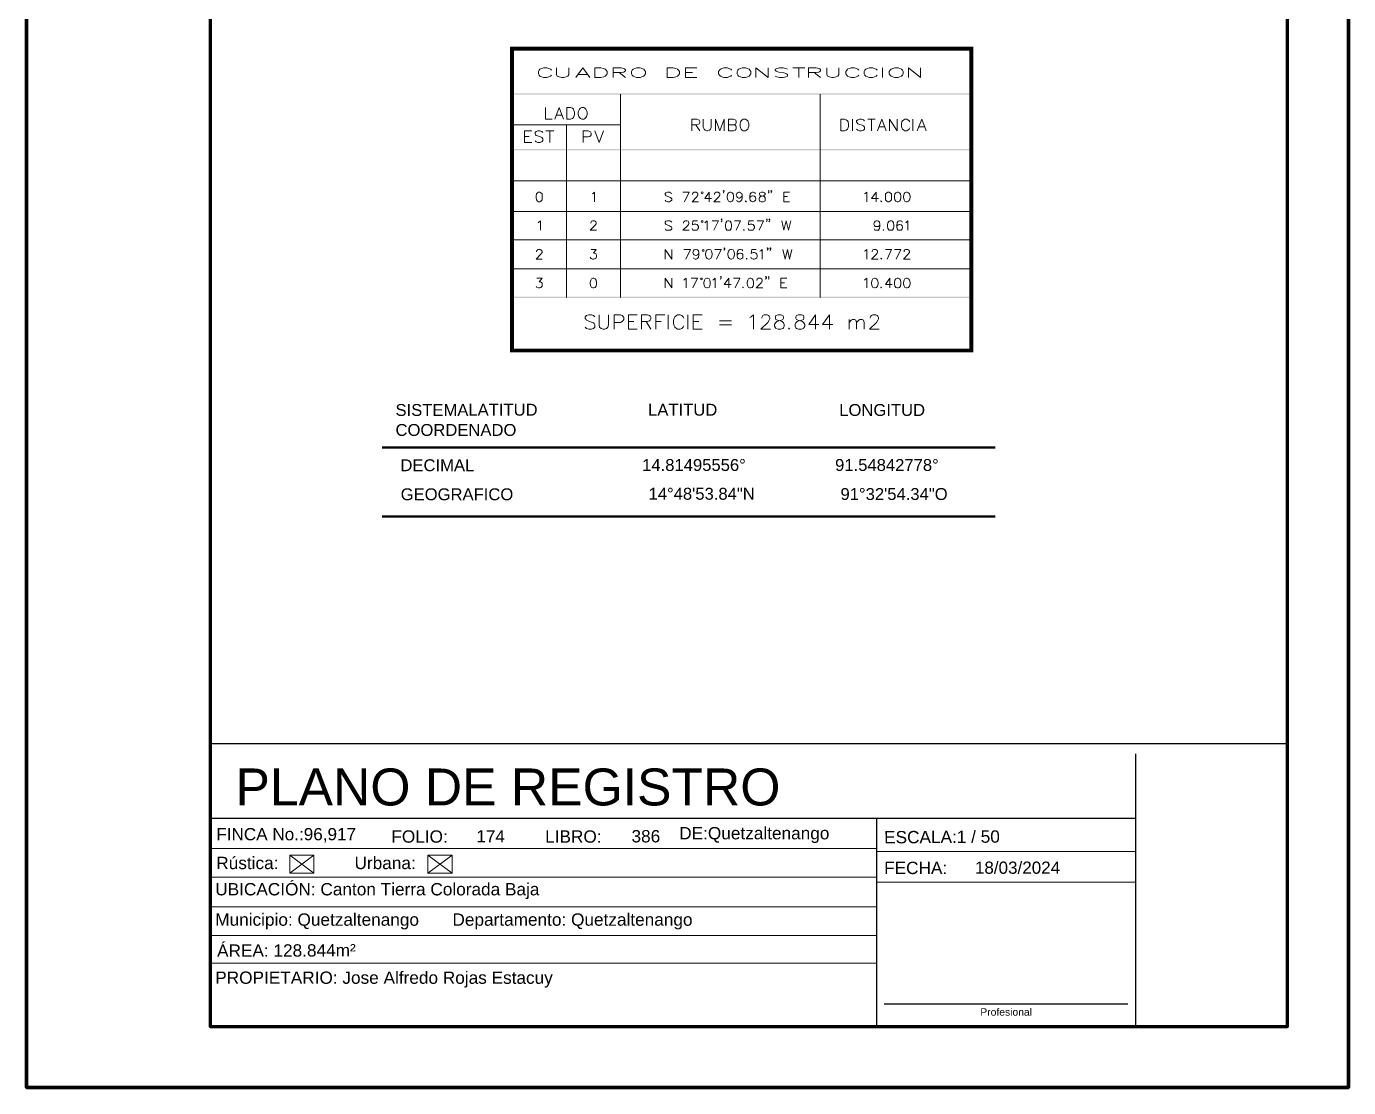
# Model space of a CAD drawing. Header units: millimetres. Extents: x 2402 to 2489, y 1845 to 1977.
# Drawn here: x 2402.3 to 2488.7, y 1844.6 to 1914 of the extents above; entities that cross this region are included whole.
import ezdxf

# ---------------------------------------------------------------- set-up
doc = ezdxf.new("R2010")
doc.units = ezdxf.units.MM
for name, color, linetype in [('PDF_0', 7, 'Continuous'), ('PDF_CVL_CUADCON', 7, 'Continuous'), ('PDF_CVL_CUADCON_LIN', 7, 'Continuous'), ('PDF_CVL_CUADCON_TIT', 7, 'Continuous'), ('PDF_CVL_CUADCON_TX', 7, 'Continuous'), ('PDF_FORMATO', 7, 'Continuous'), ('PDF_Text', 7, 'Continuous')]:
    doc.layers.add(name, color=color, linetype=linetype)
doc.styles.add('PDF Arial-BoldMT', font='arial.ttf')
doc.styles.add('PDF ArialMT', font='arial.ttf')

msp = doc.modelspace()

# ---------------------------------------------------------------- linework, layer by layer
at = {"layer": 'PDF_0', "lineweight": 100}
for points in [[(2402.282, 1844.644), (2402.282, 1976.598), (2488.659, 1976.598), (2488.659, 1844.644), (2402.282, 1844.644), (2488.659, 1844.644), (2488.659, 1976.598), (2402.282, 1976.598)], [(2414.277, 1972.6), (2414.277, 1848.642), (2484.66, 1848.642), (2484.66, 1972.6)]]:
    msp.add_lwpolyline(points, close=True, dxfattribs=at)
at = {"layer": 'PDF_0', "lineweight": 50}
for points in [[(2425.528, 1886.46), (2465.565, 1886.46)], [(2425.528, 1881.953), (2465.565, 1881.953)]]:
    msp.add_lwpolyline(points, dxfattribs=at)
at = {"layer": 'PDF_0', "lineweight": 20}
for points in [[(2419.479, 1858.656), (2421.055, 1858.656), (2421.055, 1859.825), (2419.479, 1859.825)], [(2428.51, 1858.656), (2430.086, 1858.656), (2430.086, 1859.825), (2428.51, 1859.825)]]:
    msp.add_lwpolyline(points, close=True, dxfattribs=at)
for points in [[(2421.055, 1858.656), (2419.479, 1859.825)], [(2419.479, 1858.656), (2421.055, 1859.825)], [(2430.086, 1858.656), (2428.51, 1859.825)], [(2428.51, 1858.656), (2430.086, 1859.825)]]:
    msp.add_lwpolyline(points, dxfattribs=at)
at = {"layer": 'PDF_CVL_CUADCON', "lineweight": 0}
msp.add_lwpolyline([(2434.008, 1912.502, 0.254, 0.254, 0), (2464.015, 1912.51, 0.254, 0.254, 0), (2464.015, 1892.788, 0.237, 0.237, 0), (2434.008, 1892.78, 0.254, 0.254, 0)], format="xyseb", close=True, dxfattribs=at)
at = {"layer": 'PDF_CVL_CUADCON', "transparency": 33554559}
for points in [[(2434.016, 1909.587), (2434.016, 1909.503), (2464.006, 1909.587)], [(2434.016, 1909.503), (2464.006, 1909.587), (2464.006, 1909.503)], [(2434.016, 1905.962), (2434.016, 1905.86), (2464.006, 1905.962)], [(2434.016, 1905.86), (2464.006, 1905.962), (2464.006, 1905.86)], [(2434.016, 1896.304), (2434.016, 1896.219), (2464.006, 1896.304)], [(2434.016, 1896.219), (2464.006, 1896.304), (2464.006, 1896.219)]]:
    msp.add_solid(points, dxfattribs=at)
at = {"layer": 'PDF_CVL_CUADCON_LIN', "lineweight": 9}
for points in [[(2441.099, 1909.537), (2441.099, 1896.253)], [(2454.128, 1909.537), (2454.128, 1896.253)], [(2434.016, 1907.52), (2441.099, 1907.52)], [(2437.558, 1907.52), (2437.558, 1896.253)], [(2434.016, 1903.878), (2464.006, 1903.878)], [(2434.016, 1901.878), (2464.006, 1901.878)], [(2434.016, 1900.014), (2464.006, 1900.014)], [(2434.016, 1898.134), (2464.006, 1898.134)]]:
    msp.add_lwpolyline(points, dxfattribs=at)
at = {"layer": 'PDF_CVL_CUADCON_TIT', "lineweight": 9}
for points in [[(2436.575, 1911.095), (2436.524, 1911.163), (2436.405, 1911.214), (2436.287, 1911.248), (2436.067, 1911.248), (2435.948, 1911.214), (2435.829, 1911.163), (2435.778, 1911.095), (2435.728, 1911.011), (2435.728, 1910.858), (2435.778, 1910.773), (2435.829, 1910.706), (2435.948, 1910.655), (2436.067, 1910.621), (2436.287, 1910.621), (2436.405, 1910.655), (2436.524, 1910.706), (2436.575, 1910.773)], [(2436.914, 1911.248), (2436.914, 1910.807), (2436.965, 1910.706), (2437.083, 1910.655), (2437.253, 1910.621), (2437.371, 1910.621), (2437.541, 1910.655), (2437.659, 1910.706), (2437.71, 1910.807), (2437.71, 1911.248)], [(2438.168, 1910.621), (2438.625, 1911.248), (2439.082, 1910.621)], [(2438.337, 1910.824), (2438.913, 1910.824)], [(2440.607, 1910.621), (2440.607, 1911.248), (2441.133, 1911.248), (2441.302, 1911.214), (2441.353, 1911.18), (2441.421, 1911.129), (2441.421, 1911.062), (2441.353, 1911.011), (2441.302, 1910.977), (2441.133, 1910.943), (2440.607, 1910.943)], [(2441.014, 1910.943), (2441.421, 1910.621)], [(2446.08, 1910.621), (2445.335, 1910.621), (2445.335, 1911.248), (2446.08, 1911.248)], [(2445.335, 1910.943), (2445.792, 1910.943)], [(2448.35, 1911.095), (2448.3, 1911.163), (2448.181, 1911.214), (2448.079, 1911.248), (2447.842, 1911.248), (2447.724, 1911.214), (2447.622, 1911.163), (2447.554, 1911.095), (2447.503, 1911.011), (2447.503, 1910.858), (2447.554, 1910.773), (2447.622, 1910.706), (2447.724, 1910.655), (2447.842, 1910.621), (2448.079, 1910.621), (2448.181, 1910.655), (2448.3, 1910.706), (2448.35, 1910.773)], [(2449.943, 1910.621), (2449.943, 1911.248), (2450.739, 1910.621), (2450.739, 1911.248)], [(2451.993, 1911.163), (2451.892, 1911.214), (2451.722, 1911.248), (2451.485, 1911.248), (2451.316, 1911.214), (2451.197, 1911.163), (2451.197, 1911.095), (2451.265, 1911.045), (2451.316, 1911.011), (2451.434, 1910.977), (2451.773, 1910.926), (2451.892, 1910.892), (2451.942, 1910.858), (2451.993, 1910.807), (2451.993, 1910.706), (2451.892, 1910.655), (2451.722, 1910.621), (2451.485, 1910.621), (2451.316, 1910.655), (2451.197, 1910.706)], [(2452.349, 1911.248), (2453.145, 1911.248)], [(2452.739, 1911.248), (2452.739, 1910.621)], [(2453.366, 1910.621), (2453.366, 1911.248), (2453.874, 1911.248), (2454.043, 1911.214), (2454.111, 1911.18), (2454.162, 1911.129), (2454.162, 1911.062), (2454.111, 1911.011), (2454.043, 1910.977), (2453.874, 1910.943), (2453.366, 1910.943)], [(2453.755, 1910.943), (2454.162, 1910.621)], [(2454.569, 1911.248), (2454.569, 1910.807), (2454.619, 1910.706), (2454.738, 1910.655), (2454.907, 1910.621), (2455.009, 1910.621), (2455.179, 1910.655), (2455.297, 1910.706), (2455.365, 1910.807), (2455.365, 1911.248)], [(2456.67, 1911.095), (2456.602, 1911.163), (2456.5, 1911.214), (2456.382, 1911.248), (2456.161, 1911.248), (2456.043, 1911.214), (2455.924, 1911.163), (2455.873, 1911.095), (2455.805, 1911.011), (2455.805, 1910.858), (2455.873, 1910.773), (2455.924, 1910.706), (2456.043, 1910.655), (2456.161, 1910.621), (2456.382, 1910.621), (2456.5, 1910.655), (2456.602, 1910.706), (2456.67, 1910.773)], [(2457.856, 1911.095), (2457.805, 1911.163), (2457.686, 1911.214), (2457.585, 1911.248), (2457.347, 1911.248), (2457.229, 1911.214), (2457.127, 1911.163), (2457.059, 1911.095), (2457.008, 1911.011), (2457.008, 1910.858), (2457.059, 1910.773), (2457.127, 1910.706), (2457.229, 1910.655), (2457.347, 1910.621), (2457.585, 1910.621), (2457.686, 1910.655), (2457.805, 1910.706), (2457.856, 1910.773)], [(2458.211, 1910.621), (2458.211, 1911.248)], [(2459.906, 1910.621), (2459.906, 1911.248), (2460.702, 1910.621), (2460.702, 1911.248)], [(2436.185, 1908.656), (2436.185, 1907.91), (2436.626, 1907.91)], [(2436.795, 1907.91), (2437.083, 1908.656), (2437.371, 1907.91)], [(2436.914, 1908.164), (2437.27, 1908.164)], [(2445.758, 1907.148), (2445.758, 1907.893), (2446.08, 1907.893), (2446.182, 1907.859), (2446.233, 1907.825), (2446.266, 1907.758), (2446.266, 1907.69), (2446.233, 1907.605), (2446.182, 1907.571), (2446.08, 1907.537), (2445.758, 1907.537)], [(2446.012, 1907.537), (2446.266, 1907.148)], [(2446.504, 1907.893), (2446.504, 1907.368), (2446.554, 1907.249), (2446.622, 1907.182), (2446.724, 1907.148), (2446.792, 1907.148), (2446.91, 1907.182), (2446.978, 1907.249), (2447.012, 1907.368), (2447.012, 1907.893)], [(2447.3, 1907.148), (2447.3, 1907.893), (2447.588, 1907.148), (2447.876, 1907.893), (2447.876, 1907.148)], [(2448.469, 1907.537), (2448.588, 1907.503), (2448.622, 1907.47), (2448.655, 1907.402), (2448.655, 1907.283), (2448.622, 1907.215), (2448.588, 1907.182), (2448.469, 1907.148), (2448.147, 1907.148), (2448.147, 1907.893), (2448.469, 1907.893), (2448.588, 1907.859), (2448.622, 1907.825), (2448.655, 1907.758), (2448.655, 1907.69), (2448.622, 1907.605), (2448.588, 1907.571), (2448.469, 1907.537), (2448.147, 1907.537)], [(2456.246, 1907.148), (2456.246, 1907.893)], [(2457.025, 1907.791), (2456.958, 1907.859), (2456.839, 1907.893), (2456.703, 1907.893), (2456.602, 1907.859), (2456.517, 1907.791), (2456.517, 1907.724), (2456.551, 1907.656), (2456.602, 1907.605), (2456.67, 1907.571), (2456.873, 1907.503), (2456.958, 1907.47), (2456.992, 1907.436), (2457.025, 1907.368), (2457.025, 1907.249), (2456.958, 1907.182), (2456.839, 1907.148), (2456.703, 1907.148), (2456.602, 1907.182), (2456.517, 1907.249)], [(2457.246, 1907.893), (2457.737, 1907.893)], [(2457.483, 1907.893), (2457.483, 1907.148)], [(2457.873, 1907.148), (2458.161, 1907.893), (2458.449, 1907.148)], [(2457.991, 1907.402), (2458.347, 1907.402)], [(2458.669, 1907.148), (2458.669, 1907.893), (2459.16, 1907.148), (2459.16, 1907.893)], [(2459.99, 1907.724), (2459.957, 1907.791), (2459.872, 1907.859), (2459.804, 1907.893), (2459.669, 1907.893), (2459.601, 1907.859), (2459.516, 1907.791), (2459.482, 1907.724), (2459.448, 1907.605), (2459.448, 1907.436), (2459.482, 1907.334), (2459.516, 1907.249), (2459.601, 1907.182), (2459.669, 1907.148), (2459.804, 1907.148), (2459.872, 1907.182), (2459.957, 1907.249), (2459.99, 1907.334)], [(2460.194, 1907.148), (2460.194, 1907.893)], [(2460.482, 1907.148), (2460.77, 1907.893), (2461.058, 1907.148)], [(2460.6, 1907.402), (2460.956, 1907.402)], [(2435.304, 1906.385), (2434.83, 1906.385), (2434.83, 1907.131), (2435.304, 1907.131)], [(2434.83, 1906.775), (2435.118, 1906.775)], [(2436.016, 1907.029), (2435.948, 1907.097), (2435.829, 1907.131), (2435.694, 1907.131), (2435.592, 1907.097), (2435.507, 1907.029), (2435.507, 1906.961), (2435.541, 1906.877), (2435.592, 1906.843), (2435.66, 1906.809), (2435.863, 1906.741), (2435.948, 1906.707), (2435.982, 1906.673), (2436.016, 1906.605), (2436.016, 1906.487), (2435.948, 1906.419), (2435.829, 1906.385), (2435.694, 1906.385), (2435.592, 1906.419), (2435.507, 1906.487)], [(2436.219, 1907.131), (2436.727, 1907.131)], [(2436.473, 1907.131), (2436.473, 1906.385)], [(2438.659, 1906.385), (2438.659, 1907.131), (2438.981, 1907.131), (2439.099, 1907.097), (2439.133, 1907.063), (2439.167, 1906.995), (2439.167, 1906.877), (2439.133, 1906.809), (2439.099, 1906.775), (2438.981, 1906.741), (2438.659, 1906.741)], [(2439.421, 1907.131), (2439.692, 1906.385), (2439.98, 1907.131)], [(2439.421, 1894.982), (2439.337, 1895.084), (2439.201, 1895.118), (2439.015, 1895.118), (2438.879, 1895.084), (2438.794, 1894.982), (2438.794, 1894.898), (2438.845, 1894.813), (2438.879, 1894.762), (2438.981, 1894.728), (2439.252, 1894.627), (2439.337, 1894.593), (2439.37, 1894.542), (2439.421, 1894.457), (2439.421, 1894.322), (2439.337, 1894.237), (2439.201, 1894.186), (2439.015, 1894.186), (2438.879, 1894.237), (2438.794, 1894.322)], [(2439.692, 1895.118), (2439.692, 1894.457), (2439.726, 1894.322), (2439.828, 1894.237), (2439.963, 1894.186), (2440.048, 1894.186), (2440.184, 1894.237), (2440.268, 1894.322), (2440.319, 1894.457), (2440.319, 1895.118)], [(2440.675, 1894.186), (2440.675, 1895.118), (2441.082, 1895.118), (2441.2, 1895.084), (2441.251, 1895.033), (2441.302, 1894.948), (2441.302, 1894.813), (2441.251, 1894.728), (2441.2, 1894.677), (2441.082, 1894.627), (2440.675, 1894.627)], [(2442.183, 1894.186), (2441.607, 1894.186), (2441.607, 1895.118), (2442.183, 1895.118)], [(2442.454, 1894.186), (2442.454, 1895.118), (2442.861, 1895.118), (2442.996, 1895.084), (2443.03, 1895.033), (2443.081, 1894.948), (2443.081, 1894.864), (2443.03, 1894.762), (2442.996, 1894.728), (2442.861, 1894.677), (2442.454, 1894.677)], [(2443.403, 1894.186), (2443.403, 1895.118), (2443.979, 1895.118)], [(2444.199, 1894.186), (2444.199, 1895.118)], [(2445.233, 1894.898), (2445.182, 1894.982), (2445.097, 1895.084), (2444.996, 1895.118), (2444.826, 1895.118), (2444.742, 1895.084), (2444.64, 1894.982), (2444.606, 1894.898), (2444.555, 1894.762), (2444.555, 1894.542), (2444.606, 1894.406), (2444.64, 1894.322), (2444.742, 1894.237), (2444.826, 1894.186), (2444.996, 1894.186), (2445.097, 1894.237), (2445.182, 1894.322), (2445.233, 1894.406)], [(2445.487, 1894.186), (2445.487, 1895.118)], [(2446.436, 1894.186), (2445.843, 1894.186), (2445.843, 1895.118), (2446.436, 1895.118)], [(2449.553, 1894.948), (2449.638, 1894.982), (2449.774, 1895.118), (2449.774, 1894.186)], [(2450.316, 1894.898), (2450.316, 1894.948), (2450.367, 1895.033), (2450.401, 1895.084), (2450.485, 1895.118), (2450.672, 1895.118), (2450.756, 1895.084), (2450.807, 1895.033), (2450.858, 1894.948), (2450.858, 1894.864), (2450.807, 1894.762), (2450.722, 1894.627), (2450.265, 1894.186), (2450.892, 1894.186)], [(2453.84, 1894.186), (2453.84, 1895.118), (2453.4, 1894.491), (2454.06, 1894.491)], [(2454.738, 1894.186), (2454.738, 1895.118), (2454.281, 1894.491), (2454.958, 1894.491)], [(2457.415, 1894.898), (2457.415, 1894.948), (2457.449, 1895.033), (2457.5, 1895.084), (2457.585, 1895.118), (2457.771, 1895.118), (2457.856, 1895.084), (2457.906, 1895.033), (2457.94, 1894.948), (2457.94, 1894.864), (2457.906, 1894.762), (2457.822, 1894.627), (2457.364, 1894.186), (2457.991, 1894.186)], [(2441.607, 1894.677), (2441.963, 1894.677)], [(2442.776, 1894.677), (2443.081, 1894.186)], [(2443.403, 1894.677), (2443.759, 1894.677)], [(2445.843, 1894.677), (2446.216, 1894.677)], [(2447.554, 1894.728), (2448.35, 1894.728)], [(2447.554, 1894.457), (2448.35, 1894.457)], [(2452.095, 1894.271), (2452.061, 1894.237), (2452.095, 1894.186), (2452.146, 1894.237)], [(2456.026, 1894.186), (2456.026, 1894.813)], [(2456.026, 1894.627), (2456.161, 1894.762), (2456.246, 1894.813), (2456.382, 1894.813), (2456.466, 1894.762), (2456.517, 1894.627), (2456.517, 1894.186)], [(2456.517, 1894.627), (2456.653, 1894.762), (2456.737, 1894.813), (2456.873, 1894.813), (2456.958, 1894.762), (2457.008, 1894.627), (2457.008, 1894.186)]]:
    msp.add_lwpolyline(points, dxfattribs=at)
for points in [[(2439.421, 1910.621), (2439.421, 1911.248), (2439.811, 1911.248), (2439.997, 1911.214), (2440.099, 1911.163), (2440.167, 1911.095), (2440.218, 1911.011), (2440.218, 1910.858), (2440.167, 1910.773), (2440.099, 1910.706), (2439.997, 1910.655), (2439.811, 1910.621)], [(2442.149, 1911.248), (2442.031, 1911.214), (2441.929, 1911.163), (2441.861, 1911.095), (2441.81, 1911.011), (2441.81, 1910.858), (2441.861, 1910.773), (2441.929, 1910.706), (2442.031, 1910.655), (2442.149, 1910.621), (2442.386, 1910.621), (2442.488, 1910.655), (2442.607, 1910.706), (2442.657, 1910.773), (2442.725, 1910.858), (2442.725, 1911.011), (2442.657, 1911.095), (2442.607, 1911.163), (2442.488, 1911.214), (2442.386, 1911.248)], [(2444.148, 1910.621), (2444.148, 1911.248), (2444.538, 1911.248), (2444.708, 1911.214), (2444.826, 1911.163), (2444.877, 1911.095), (2444.945, 1911.011), (2444.945, 1910.858), (2444.877, 1910.773), (2444.826, 1910.706), (2444.708, 1910.655), (2444.538, 1910.621)], [(2449.045, 1911.248), (2448.927, 1911.214), (2448.808, 1911.163), (2448.757, 1911.095), (2448.706, 1911.011), (2448.706, 1910.858), (2448.757, 1910.773), (2448.808, 1910.706), (2448.927, 1910.655), (2449.045, 1910.621), (2449.265, 1910.621), (2449.384, 1910.655), (2449.503, 1910.706), (2449.553, 1910.773), (2449.604, 1910.858), (2449.604, 1911.011), (2449.553, 1911.095), (2449.503, 1911.163), (2449.384, 1911.214), (2449.265, 1911.248)], [(2459.008, 1911.248), (2458.889, 1911.214), (2458.771, 1911.163), (2458.72, 1911.095), (2458.652, 1911.011), (2458.652, 1910.858), (2458.72, 1910.773), (2458.771, 1910.706), (2458.889, 1910.655), (2459.008, 1910.621), (2459.228, 1910.621), (2459.347, 1910.655), (2459.448, 1910.706), (2459.516, 1910.773), (2459.567, 1910.858), (2459.567, 1911.011), (2459.516, 1911.095), (2459.448, 1911.163), (2459.347, 1911.214), (2459.228, 1911.248)], [(2437.591, 1907.91), (2437.591, 1908.656), (2437.829, 1908.656), (2437.947, 1908.622), (2438.015, 1908.554), (2438.049, 1908.469), (2438.083, 1908.368), (2438.083, 1908.198), (2438.049, 1908.079), (2438.015, 1908.012), (2437.947, 1907.944), (2437.829, 1907.91)], [(2438.557, 1908.656), (2438.472, 1908.622), (2438.405, 1908.554), (2438.371, 1908.469), (2438.337, 1908.368), (2438.337, 1908.198), (2438.371, 1908.079), (2438.405, 1908.012), (2438.472, 1907.944), (2438.557, 1907.91), (2438.693, 1907.91), (2438.761, 1907.944), (2438.828, 1908.012), (2438.879, 1908.079), (2438.913, 1908.198), (2438.913, 1908.368), (2438.879, 1908.469), (2438.828, 1908.554), (2438.761, 1908.622), (2438.693, 1908.656)], [(2449.113, 1907.893), (2449.045, 1907.859), (2448.977, 1907.791), (2448.943, 1907.724), (2448.91, 1907.605), (2448.91, 1907.436), (2448.943, 1907.334), (2448.977, 1907.249), (2449.045, 1907.182), (2449.113, 1907.148), (2449.265, 1907.148), (2449.333, 1907.182), (2449.401, 1907.249), (2449.435, 1907.334), (2449.469, 1907.436), (2449.469, 1907.605), (2449.435, 1907.724), (2449.401, 1907.791), (2449.333, 1907.859), (2449.265, 1907.893)], [(2455.484, 1907.148), (2455.484, 1907.893), (2455.738, 1907.893), (2455.839, 1907.859), (2455.924, 1907.791), (2455.958, 1907.724), (2455.992, 1907.605), (2455.992, 1907.436), (2455.958, 1907.334), (2455.924, 1907.249), (2455.839, 1907.182), (2455.738, 1907.148)], [(2451.383, 1895.118), (2451.248, 1895.084), (2451.214, 1894.982), (2451.214, 1894.898), (2451.248, 1894.813), (2451.349, 1894.762), (2451.519, 1894.728), (2451.654, 1894.677), (2451.739, 1894.593), (2451.79, 1894.491), (2451.79, 1894.372), (2451.739, 1894.271), (2451.705, 1894.237), (2451.57, 1894.186), (2451.383, 1894.186), (2451.248, 1894.237), (2451.214, 1894.271), (2451.163, 1894.372), (2451.163, 1894.491), (2451.214, 1894.593), (2451.299, 1894.677), (2451.434, 1894.728), (2451.604, 1894.762), (2451.705, 1894.813), (2451.739, 1894.898), (2451.739, 1894.982), (2451.705, 1895.084), (2451.57, 1895.118)], [(2452.722, 1895.118), (2452.586, 1895.084), (2452.552, 1894.982), (2452.552, 1894.898), (2452.586, 1894.813), (2452.688, 1894.762), (2452.857, 1894.728), (2452.993, 1894.677), (2453.078, 1894.593), (2453.128, 1894.491), (2453.128, 1894.372), (2453.078, 1894.271), (2453.044, 1894.237), (2452.908, 1894.186), (2452.722, 1894.186), (2452.586, 1894.237), (2452.552, 1894.271), (2452.502, 1894.372), (2452.502, 1894.491), (2452.552, 1894.593), (2452.637, 1894.677), (2452.773, 1894.728), (2452.942, 1894.762), (2453.044, 1894.813), (2453.078, 1894.898), (2453.078, 1894.982), (2453.044, 1895.084), (2452.908, 1895.118)]]:
    msp.add_lwpolyline(points, close=True, dxfattribs=at)
at = {"layer": 'PDF_CVL_CUADCON_TX', "lineweight": 9}
for points in [[(2435.745, 1903.132), (2435.66, 1903.098), (2435.609, 1903.013), (2435.575, 1902.861), (2435.575, 1902.776), (2435.609, 1902.624), (2435.66, 1902.539), (2435.745, 1902.505), (2435.812, 1902.505), (2435.897, 1902.539), (2435.965, 1902.624), (2435.982, 1902.776), (2435.982, 1902.861), (2435.965, 1903.013), (2435.897, 1903.098), (2435.812, 1903.132)], [(2448.232, 1903.132), (2448.147, 1903.098), (2448.096, 1903.013), (2448.062, 1902.861), (2448.062, 1902.776), (2448.096, 1902.624), (2448.147, 1902.539), (2448.232, 1902.505), (2448.3, 1902.505), (2448.384, 1902.539), (2448.452, 1902.624), (2448.469, 1902.776), (2448.469, 1902.861), (2448.452, 1903.013), (2448.384, 1903.098), (2448.3, 1903.132)], [(2450.299, 1903.132), (2450.197, 1903.098), (2450.18, 1903.047), (2450.18, 1902.98), (2450.197, 1902.929), (2450.265, 1902.895), (2450.384, 1902.861), (2450.468, 1902.844), (2450.536, 1902.776), (2450.553, 1902.725), (2450.553, 1902.624), (2450.536, 1902.573), (2450.502, 1902.539), (2450.418, 1902.505), (2450.299, 1902.505), (2450.197, 1902.539), (2450.18, 1902.573), (2450.146, 1902.624), (2450.146, 1902.725), (2450.18, 1902.776), (2450.231, 1902.844), (2450.316, 1902.861), (2450.434, 1902.895), (2450.502, 1902.929), (2450.536, 1902.98), (2450.536, 1903.047), (2450.502, 1903.098), (2450.418, 1903.132)], [(2458.567, 1903.132), (2458.483, 1903.098), (2458.415, 1903.013), (2458.398, 1902.861), (2458.398, 1902.776), (2458.415, 1902.624), (2458.483, 1902.539), (2458.567, 1902.505), (2458.635, 1902.505), (2458.72, 1902.539), (2458.788, 1902.624), (2458.804, 1902.776), (2458.804, 1902.861), (2458.788, 1903.013), (2458.72, 1903.098), (2458.635, 1903.132)], [(2459.16, 1903.132), (2459.076, 1903.098), (2459.025, 1903.013), (2458.991, 1902.861), (2458.991, 1902.776), (2459.025, 1902.624), (2459.076, 1902.539), (2459.16, 1902.505), (2459.228, 1902.505), (2459.313, 1902.539), (2459.381, 1902.624), (2459.397, 1902.776), (2459.397, 1902.861), (2459.381, 1903.013), (2459.313, 1903.098), (2459.228, 1903.132)], [(2459.753, 1903.132), (2459.669, 1903.098), (2459.618, 1903.013), (2459.584, 1902.861), (2459.584, 1902.776), (2459.618, 1902.624), (2459.669, 1902.539), (2459.753, 1902.505), (2459.821, 1902.505), (2459.906, 1902.539), (2459.974, 1902.624), (2460.007, 1902.776), (2460.007, 1902.861), (2459.974, 1903.013), (2459.906, 1903.098), (2459.821, 1903.132)], [(2448.113, 1901.268), (2448.029, 1901.234), (2447.978, 1901.133), (2447.944, 1900.997), (2447.944, 1900.896), (2447.978, 1900.76), (2448.029, 1900.658), (2448.113, 1900.641), (2448.181, 1900.641), (2448.266, 1900.658), (2448.333, 1900.76), (2448.35, 1900.896), (2448.35, 1900.997), (2448.333, 1901.133), (2448.266, 1901.234), (2448.181, 1901.268)], [(2458.72, 1901.268), (2458.635, 1901.234), (2458.567, 1901.133), (2458.533, 1900.997), (2458.533, 1900.896), (2458.567, 1900.76), (2458.635, 1900.658), (2458.72, 1900.641), (2458.788, 1900.641), (2458.872, 1900.658), (2458.923, 1900.76), (2458.957, 1900.896), (2458.957, 1900.997), (2458.923, 1901.133), (2458.872, 1901.234), (2458.788, 1901.268)], [(2446.842, 1899.388), (2446.758, 1899.354), (2446.69, 1899.269), (2446.656, 1899.116), (2446.656, 1899.032), (2446.69, 1898.879), (2446.758, 1898.795), (2446.842, 1898.761), (2446.893, 1898.761), (2446.995, 1898.795), (2447.046, 1898.879), (2447.08, 1899.032), (2447.08, 1899.116), (2447.046, 1899.269), (2446.995, 1899.354), (2446.893, 1899.388)], [(2448.3, 1899.388), (2448.215, 1899.354), (2448.147, 1899.269), (2448.113, 1899.116), (2448.113, 1899.032), (2448.147, 1898.879), (2448.215, 1898.795), (2448.3, 1898.761), (2448.35, 1898.761), (2448.452, 1898.795), (2448.503, 1898.879), (2448.537, 1899.032), (2448.537, 1899.116), (2448.503, 1899.269), (2448.452, 1899.354), (2448.35, 1899.388)], [(2439.286, 1897.507), (2439.201, 1897.473), (2439.15, 1897.388), (2439.116, 1897.236), (2439.116, 1897.151), (2439.15, 1896.999), (2439.201, 1896.914), (2439.286, 1896.88), (2439.354, 1896.88), (2439.438, 1896.914), (2439.506, 1896.999), (2439.523, 1897.151), (2439.523, 1897.236), (2439.506, 1897.388), (2439.438, 1897.473), (2439.354, 1897.507)], [(2446.724, 1897.507), (2446.622, 1897.473), (2446.571, 1897.388), (2446.537, 1897.236), (2446.537, 1897.151), (2446.571, 1896.999), (2446.622, 1896.914), (2446.724, 1896.88), (2446.775, 1896.88), (2446.876, 1896.914), (2446.927, 1896.999), (2446.961, 1897.151), (2446.961, 1897.236), (2446.927, 1897.388), (2446.876, 1897.473), (2446.775, 1897.507)], [(2449.553, 1897.507), (2449.452, 1897.473), (2449.401, 1897.388), (2449.367, 1897.236), (2449.367, 1897.151), (2449.401, 1896.999), (2449.452, 1896.914), (2449.553, 1896.88), (2449.604, 1896.88), (2449.689, 1896.914), (2449.757, 1896.999), (2449.791, 1897.151), (2449.791, 1897.236), (2449.757, 1897.388), (2449.689, 1897.473), (2449.604, 1897.507)], [(2457.686, 1897.507), (2457.585, 1897.473), (2457.534, 1897.388), (2457.5, 1897.236), (2457.5, 1897.151), (2457.534, 1896.999), (2457.585, 1896.914), (2457.686, 1896.88), (2457.737, 1896.88), (2457.822, 1896.914), (2457.89, 1896.999), (2457.923, 1897.151), (2457.923, 1897.236), (2457.89, 1897.388), (2457.822, 1897.473), (2457.737, 1897.507)], [(2459.16, 1897.507), (2459.076, 1897.473), (2459.025, 1897.388), (2458.991, 1897.236), (2458.991, 1897.151), (2459.025, 1896.999), (2459.076, 1896.914), (2459.16, 1896.88), (2459.228, 1896.88), (2459.313, 1896.914), (2459.381, 1896.999), (2459.397, 1897.151), (2459.397, 1897.236), (2459.381, 1897.388), (2459.313, 1897.473), (2459.228, 1897.507)], [(2459.753, 1897.507), (2459.669, 1897.473), (2459.618, 1897.388), (2459.584, 1897.236), (2459.584, 1897.151), (2459.618, 1896.999), (2459.669, 1896.914), (2459.753, 1896.88), (2459.821, 1896.88), (2459.906, 1896.914), (2459.974, 1896.999), (2460.007, 1897.151), (2460.007, 1897.236), (2459.974, 1897.388), (2459.906, 1897.473), (2459.821, 1897.507)]]:
    msp.add_lwpolyline(points, close=True, dxfattribs=at)
for points in [[(2439.252, 1903.013), (2439.303, 1903.047), (2439.387, 1903.132), (2439.387, 1902.505)], [(2444.437, 1903.047), (2444.369, 1903.098), (2444.284, 1903.132), (2444.165, 1903.132), (2444.064, 1903.098), (2444.013, 1903.047), (2444.013, 1902.98), (2444.047, 1902.929), (2444.064, 1902.895), (2444.132, 1902.861), (2444.301, 1902.81), (2444.369, 1902.776), (2444.403, 1902.742), (2444.437, 1902.692), (2444.437, 1902.607), (2444.369, 1902.539), (2444.284, 1902.505), (2444.165, 1902.505), (2444.064, 1902.539), (2444.013, 1902.607)], [(2445.165, 1903.132), (2445.589, 1903.132), (2445.284, 1902.505)], [(2445.792, 1902.98), (2445.792, 1903.013), (2445.826, 1903.081), (2445.86, 1903.098), (2445.911, 1903.132), (2446.029, 1903.132), (2446.097, 1903.098), (2446.131, 1903.081), (2446.148, 1903.013), (2446.148, 1902.963), (2446.131, 1902.895), (2446.063, 1902.81), (2445.775, 1902.505), (2446.182, 1902.505)], [(2446.893, 1902.505), (2446.893, 1903.132), (2446.605, 1902.725), (2447.046, 1902.725)], [(2447.232, 1902.98), (2447.232, 1903.013), (2447.249, 1903.081), (2447.283, 1903.098), (2447.351, 1903.132), (2447.469, 1903.132), (2447.52, 1903.098), (2447.554, 1903.081), (2447.588, 1903.013), (2447.588, 1902.963), (2447.554, 1902.895), (2447.486, 1902.81), (2447.198, 1902.505), (2447.605, 1902.505)], [(2447.859, 1903.217), (2447.825, 1903.2), (2447.791, 1903.217), (2447.825, 1903.251), (2447.859, 1903.217), (2447.859, 1903.166), (2447.825, 1903.098), (2447.791, 1903.081)], [(2449.045, 1902.929), (2449.011, 1902.844), (2448.943, 1902.776), (2448.859, 1902.742), (2448.825, 1902.742), (2448.74, 1902.776), (2448.689, 1902.844), (2448.655, 1902.929), (2448.655, 1902.963), (2448.689, 1903.047), (2448.74, 1903.098), (2448.825, 1903.132), (2448.859, 1903.132), (2448.943, 1903.098), (2449.011, 1903.047), (2449.045, 1902.929), (2449.045, 1902.776), (2449.011, 1902.624), (2448.943, 1902.539), (2448.859, 1902.505), (2448.808, 1902.505), (2448.706, 1902.539), (2448.689, 1902.607)], [(2449.909, 1903.047), (2449.875, 1903.098), (2449.791, 1903.132), (2449.723, 1903.132), (2449.638, 1903.098), (2449.57, 1903.013), (2449.553, 1902.861), (2449.553, 1902.725), (2449.57, 1902.607), (2449.638, 1902.539), (2449.723, 1902.505), (2449.757, 1902.505), (2449.841, 1902.539), (2449.909, 1902.607), (2449.926, 1902.692), (2449.926, 1902.725), (2449.909, 1902.81), (2449.841, 1902.861), (2449.757, 1902.895), (2449.723, 1902.895), (2449.638, 1902.861), (2449.57, 1902.81), (2449.553, 1902.725)], [(2450.79, 1903.217), (2450.773, 1903.2), (2450.739, 1903.217), (2450.773, 1903.251), (2450.79, 1903.217), (2450.79, 1903.166), (2450.773, 1903.098), (2450.739, 1903.081)], [(2450.977, 1903.217), (2450.943, 1903.2), (2450.909, 1903.217), (2450.943, 1903.251), (2450.977, 1903.217), (2450.977, 1903.166), (2450.943, 1903.098), (2450.909, 1903.081)], [(2452.129, 1902.505), (2451.756, 1902.505), (2451.756, 1903.132), (2452.129, 1903.132)], [(2457.025, 1903.013), (2457.076, 1903.047), (2457.178, 1903.132), (2457.178, 1902.505)], [(2457.805, 1902.505), (2457.805, 1903.132), (2457.5, 1902.725), (2457.94, 1902.725)], [(2449.282, 1902.573), (2449.248, 1902.539), (2449.282, 1902.505), (2449.316, 1902.539)], [(2451.756, 1902.844), (2451.993, 1902.844)], [(2458.127, 1902.573), (2458.093, 1902.539), (2458.127, 1902.505), (2458.161, 1902.539)], [(2435.711, 1901.133), (2435.762, 1901.167), (2435.863, 1901.268), (2435.863, 1900.641)], [(2439.15, 1901.116), (2439.15, 1901.133), (2439.167, 1901.201), (2439.201, 1901.234), (2439.269, 1901.268), (2439.387, 1901.268), (2439.438, 1901.234), (2439.472, 1901.201), (2439.506, 1901.133), (2439.506, 1901.082), (2439.472, 1901.014), (2439.404, 1900.929), (2439.116, 1900.641), (2439.523, 1900.641)], [(2444.437, 1901.167), (2444.369, 1901.234), (2444.284, 1901.268), (2444.165, 1901.268), (2444.064, 1901.234), (2444.013, 1901.167), (2444.013, 1901.116), (2444.047, 1901.048), (2444.064, 1901.014), (2444.132, 1900.997), (2444.301, 1900.929), (2444.369, 1900.896), (2444.403, 1900.879), (2444.437, 1900.811), (2444.437, 1900.726), (2444.369, 1900.658), (2444.284, 1900.641), (2444.165, 1900.641), (2444.064, 1900.658), (2444.013, 1900.726)], [(2445.199, 1901.116), (2445.199, 1901.133), (2445.233, 1901.201), (2445.267, 1901.234), (2445.318, 1901.268), (2445.436, 1901.268), (2445.504, 1901.234), (2445.538, 1901.201), (2445.555, 1901.133), (2445.555, 1901.082), (2445.538, 1901.014), (2445.47, 1900.929), (2445.165, 1900.641), (2445.589, 1900.641)], [(2446.131, 1901.268), (2445.826, 1901.268), (2445.792, 1900.997), (2445.826, 1901.014), (2445.911, 1901.048), (2446.012, 1901.048), (2446.097, 1901.014), (2446.148, 1900.963), (2446.182, 1900.879), (2446.182, 1900.811), (2446.148, 1900.726), (2446.097, 1900.658), (2446.012, 1900.641), (2445.911, 1900.641), (2445.826, 1900.658), (2445.792, 1900.692), (2445.775, 1900.76)], [(2446.605, 1901.133), (2446.656, 1901.167), (2446.758, 1901.268), (2446.758, 1900.641)], [(2447.08, 1901.268), (2447.486, 1901.268), (2447.198, 1900.641)], [(2447.724, 1901.353), (2447.707, 1901.319), (2447.673, 1901.353), (2447.707, 1901.387), (2447.724, 1901.353), (2447.724, 1901.285), (2447.707, 1901.234), (2447.673, 1901.201)], [(2448.537, 1901.268), (2448.943, 1901.268), (2448.655, 1900.641)], [(2449.791, 1901.268), (2449.486, 1901.268), (2449.452, 1900.997), (2449.486, 1901.014), (2449.57, 1901.048), (2449.672, 1901.048), (2449.757, 1901.014), (2449.808, 1900.963), (2449.841, 1900.879), (2449.841, 1900.811), (2449.808, 1900.726), (2449.757, 1900.658), (2449.672, 1900.641), (2449.57, 1900.641), (2449.486, 1900.658), (2449.452, 1900.692), (2449.435, 1900.76)], [(2450.028, 1901.268), (2450.434, 1901.268), (2450.146, 1900.641)], [(2450.672, 1901.353), (2450.655, 1901.319), (2450.621, 1901.353), (2450.655, 1901.387), (2450.672, 1901.353), (2450.672, 1901.285), (2450.655, 1901.234), (2450.621, 1901.201)], [(2450.858, 1901.353), (2450.824, 1901.319), (2450.79, 1901.353), (2450.824, 1901.387), (2450.858, 1901.353), (2450.858, 1901.285), (2450.824, 1901.234), (2450.79, 1901.201)], [(2451.637, 1901.268), (2451.773, 1900.641), (2451.925, 1901.268), (2452.078, 1900.641), (2452.23, 1901.268)], [(2458.042, 1901.048), (2458.008, 1900.963), (2457.94, 1900.896), (2457.856, 1900.879), (2457.822, 1900.879), (2457.737, 1900.896), (2457.686, 1900.963), (2457.652, 1901.048), (2457.652, 1901.082), (2457.686, 1901.167), (2457.737, 1901.234), (2457.822, 1901.268), (2457.856, 1901.268), (2457.94, 1901.234), (2458.008, 1901.167), (2458.042, 1901.048), (2458.042, 1900.896), (2458.008, 1900.76), (2457.94, 1900.658), (2457.856, 1900.641), (2457.805, 1900.641), (2457.703, 1900.658), (2457.686, 1900.726)], [(2459.499, 1901.167), (2459.465, 1901.234), (2459.381, 1901.268), (2459.313, 1901.268), (2459.228, 1901.234), (2459.16, 1901.133), (2459.143, 1900.997), (2459.143, 1900.845), (2459.16, 1900.726), (2459.228, 1900.658), (2459.313, 1900.641), (2459.347, 1900.641), (2459.431, 1900.658), (2459.499, 1900.726), (2459.516, 1900.811), (2459.516, 1900.845), (2459.499, 1900.929), (2459.431, 1900.997), (2459.347, 1901.014), (2459.313, 1901.014), (2459.228, 1900.997), (2459.16, 1900.929), (2459.143, 1900.845)], [(2459.736, 1901.133), (2459.787, 1901.167), (2459.872, 1901.268), (2459.872, 1900.641)], [(2449.164, 1900.692), (2449.13, 1900.658), (2449.164, 1900.641), (2449.198, 1900.658)], [(2458.279, 1900.692), (2458.245, 1900.658), (2458.279, 1900.641), (2458.296, 1900.658)], [(2447.91, 1899.472), (2447.876, 1899.438), (2447.859, 1899.472), (2447.876, 1899.506), (2447.91, 1899.472), (2447.91, 1899.421), (2447.876, 1899.354), (2447.859, 1899.32)], [(2450.739, 1899.472), (2450.706, 1899.438), (2450.672, 1899.472), (2450.706, 1899.506), (2450.739, 1899.472), (2450.739, 1899.421), (2450.706, 1899.354), (2450.672, 1899.32)], [(2450.909, 1899.472), (2450.892, 1899.438), (2450.858, 1899.472), (2450.892, 1899.506), (2450.909, 1899.472), (2450.909, 1899.421), (2450.892, 1899.354), (2450.858, 1899.32)], [(2435.609, 1899.235), (2435.609, 1899.269), (2435.626, 1899.32), (2435.66, 1899.354), (2435.728, 1899.388), (2435.846, 1899.388), (2435.897, 1899.354), (2435.931, 1899.32), (2435.965, 1899.269), (2435.965, 1899.201), (2435.931, 1899.15), (2435.863, 1899.066), (2435.575, 1898.761), (2435.982, 1898.761)], [(2439.167, 1899.388), (2439.506, 1899.388), (2439.32, 1899.15), (2439.404, 1899.15), (2439.472, 1899.116), (2439.506, 1899.083), (2439.523, 1898.998), (2439.523, 1898.93), (2439.506, 1898.845), (2439.438, 1898.795), (2439.354, 1898.761), (2439.269, 1898.761), (2439.167, 1898.795), (2439.15, 1898.812), (2439.116, 1898.879)], [(2444.013, 1898.761), (2444.013, 1899.388), (2444.437, 1898.761), (2444.437, 1899.388)], [(2445.233, 1899.388), (2445.656, 1899.388), (2445.351, 1898.761)], [(2446.216, 1899.184), (2446.182, 1899.083), (2446.131, 1899.032), (2446.029, 1898.998), (2446.012, 1898.998), (2445.911, 1899.032), (2445.86, 1899.083), (2445.826, 1899.184), (2445.826, 1899.201), (2445.86, 1899.303), (2445.911, 1899.354), (2446.012, 1899.388), (2446.029, 1899.388), (2446.131, 1899.354), (2446.182, 1899.303), (2446.216, 1899.184), (2446.216, 1899.032), (2446.182, 1898.879), (2446.131, 1898.795), (2446.029, 1898.761), (2445.978, 1898.761), (2445.894, 1898.795), (2445.86, 1898.845)], [(2447.249, 1899.388), (2447.673, 1899.388), (2447.368, 1898.761)], [(2449.079, 1899.303), (2449.045, 1899.354), (2448.943, 1899.388), (2448.893, 1899.388), (2448.808, 1899.354), (2448.74, 1899.269), (2448.706, 1899.116), (2448.706, 1898.964), (2448.74, 1898.845), (2448.808, 1898.795), (2448.893, 1898.761), (2448.927, 1898.761), (2449.011, 1898.795), (2449.079, 1898.845), (2449.096, 1898.93), (2449.096, 1898.964), (2449.079, 1899.066), (2449.011, 1899.116), (2448.927, 1899.15), (2448.893, 1899.15), (2448.808, 1899.116), (2448.74, 1899.066), (2448.706, 1898.964)], [(2449.333, 1898.812), (2449.316, 1898.795), (2449.333, 1898.761), (2449.367, 1898.795)], [(2449.96, 1899.388), (2449.672, 1899.388), (2449.638, 1899.116), (2449.672, 1899.15), (2449.757, 1899.184), (2449.841, 1899.184), (2449.926, 1899.15), (2449.994, 1899.083), (2450.028, 1898.998), (2450.028, 1898.93), (2449.994, 1898.845), (2449.926, 1898.795), (2449.841, 1898.761), (2449.757, 1898.761), (2449.672, 1898.795), (2449.638, 1898.812), (2449.604, 1898.879)], [(2450.197, 1899.269), (2450.265, 1899.303), (2450.35, 1899.388), (2450.35, 1898.761)], [(2451.688, 1899.388), (2451.841, 1898.761), (2451.993, 1899.388), (2452.129, 1898.761), (2452.281, 1899.388)], [(2457.025, 1899.269), (2457.076, 1899.303), (2457.178, 1899.388), (2457.178, 1898.761)], [(2457.534, 1899.235), (2457.534, 1899.269), (2457.551, 1899.32), (2457.585, 1899.354), (2457.652, 1899.388), (2457.771, 1899.388), (2457.822, 1899.354), (2457.856, 1899.32), (2457.89, 1899.269), (2457.89, 1899.201), (2457.856, 1899.15), (2457.805, 1899.066), (2457.5, 1898.761), (2457.923, 1898.761)], [(2458.127, 1898.812), (2458.093, 1898.795), (2458.127, 1898.761), (2458.161, 1898.795)], [(2458.398, 1899.388), (2458.804, 1899.388), (2458.516, 1898.761)], [(2458.991, 1899.388), (2459.397, 1899.388), (2459.109, 1898.761)], [(2459.618, 1899.235), (2459.618, 1899.269), (2459.635, 1899.32), (2459.669, 1899.354), (2459.736, 1899.388), (2459.855, 1899.388), (2459.906, 1899.354), (2459.94, 1899.32), (2459.974, 1899.269), (2459.974, 1899.201), (2459.94, 1899.15), (2459.872, 1899.066), (2459.584, 1898.761), (2460.007, 1898.761)], [(2435.626, 1897.507), (2435.965, 1897.507), (2435.778, 1897.27), (2435.863, 1897.27), (2435.931, 1897.236), (2435.965, 1897.219), (2435.982, 1897.117), (2435.982, 1897.066), (2435.965, 1896.982), (2435.897, 1896.914), (2435.812, 1896.88), (2435.728, 1896.88), (2435.626, 1896.914), (2435.609, 1896.948), (2435.575, 1896.999)], [(2444.013, 1896.88), (2444.013, 1897.507), (2444.437, 1896.88), (2444.437, 1897.507)], [(2445.233, 1897.388), (2445.284, 1897.422), (2445.385, 1897.507), (2445.385, 1896.88)], [(2445.707, 1897.507), (2446.131, 1897.507), (2445.826, 1896.88)], [(2447.131, 1897.388), (2447.198, 1897.422), (2447.283, 1897.507), (2447.283, 1896.88)], [(2447.673, 1897.592), (2447.639, 1897.575), (2447.605, 1897.592), (2447.639, 1897.625), (2447.673, 1897.592), (2447.673, 1897.541), (2447.639, 1897.473), (2447.605, 1897.456)], [(2448.181, 1896.88), (2448.181, 1897.507), (2447.876, 1897.1), (2448.333, 1897.1)], [(2448.469, 1897.507), (2448.893, 1897.507), (2448.588, 1896.88)], [(2449.096, 1896.948), (2449.079, 1896.914), (2449.096, 1896.88), (2449.13, 1896.914)], [(2449.994, 1897.354), (2449.994, 1897.388), (2450.028, 1897.456), (2450.045, 1897.473), (2450.113, 1897.507), (2450.231, 1897.507), (2450.299, 1897.473), (2450.316, 1897.456), (2450.35, 1897.388), (2450.35, 1897.337), (2450.316, 1897.27), (2450.265, 1897.185), (2449.96, 1896.88), (2450.384, 1896.88)], [(2450.621, 1897.592), (2450.587, 1897.575), (2450.553, 1897.592), (2450.587, 1897.625), (2450.621, 1897.592), (2450.621, 1897.541), (2450.587, 1897.473), (2450.553, 1897.456)], [(2450.79, 1897.592), (2450.773, 1897.575), (2450.739, 1897.592), (2450.773, 1897.625), (2450.79, 1897.592), (2450.79, 1897.541), (2450.773, 1897.473), (2450.739, 1897.456)], [(2451.959, 1896.88), (2451.57, 1896.88), (2451.57, 1897.507), (2451.959, 1897.507)], [(2451.57, 1897.219), (2451.807, 1897.219)], [(2457.025, 1897.388), (2457.076, 1897.422), (2457.178, 1897.507), (2457.178, 1896.88)], [(2458.127, 1896.948), (2458.093, 1896.914), (2458.127, 1896.88), (2458.161, 1896.914)], [(2458.686, 1896.88), (2458.686, 1897.507), (2458.398, 1897.1), (2458.838, 1897.1)]]:
    msp.add_lwpolyline(points, dxfattribs=at)
for centre in [(2446.427, 1903.09), (2446.427, 1901.209), (2446.495, 1899.328), (2446.377, 1897.465)]:
    msp.add_circle(centre, 0.0593, dxfattribs=at)
at = {"layer": 'PDF_FORMATO', "lineweight": 30}
for points in [[(2414.277, 1867.111), (2484.677, 1867.111)], [(2474.748, 1866.45), (2474.748, 1848.659)], [(2414.277, 1862.248), (2474.748, 1862.248)], [(2457.822, 1862.248), (2457.822, 1848.659)], [(2458.313, 1850.116), (2474.24, 1850.116)]]:
    msp.add_lwpolyline(points, dxfattribs=at)
at = {"layer": 'PDF_FORMATO', "lineweight": 20}
for points in [[(2414.277, 1860.265), (2457.771, 1860.265)], [(2457.822, 1860.062), (2474.748, 1860.062)], [(2414.277, 1858.385), (2457.771, 1858.385)], [(2457.822, 1858.063), (2474.748, 1858.063)], [(2414.311, 1856.453), (2457.822, 1856.453)], [(2414.311, 1854.573), (2457.822, 1854.573)], [(2414.277, 1852.76), (2457.788, 1852.76)]]:
    msp.add_lwpolyline(points, dxfattribs=at)

# ---------------------------------------------------------------- texts
at = {"layer": 'PDF_Text', "attachment_point": 4}
for s, insert, char_height, style in [('SISTEMA', (2426.393, 1888.898), 0.7769, 'PDF ArialMT'), ('LATITUD', (2431.154, 1888.914), 0.7769, 'PDF ArialMT'), ('LATITUD', (2442.896, 1888.914), 0.7769, 'PDF ArialMT'), ('LONGITUD', (2455.384, 1888.898), 0.7769, 'PDF ArialMT'), ('COORDENADO', (2426.393, 1887.593), 0.7769, 'PDF ArialMT'), ('DECIMAL', (2426.715, 1885.288), 0.7769, 'PDF ArialMT'), ('14.81495556°', (2442.507, 1885.305), 0.77694, 'PDF ArialMT'), ('91.54842778°', (2455.113, 1885.305), 0.77694, 'PDF ArialMT'), ('GEOGRAFICO', (2426.732, 1883.391), 0.7769, 'PDF ArialMT'), ('14°48\'53.84"N', (2442.925, 1883.425), 0.77694, 'PDF ArialMT'), (' 91°32\'54.34"O', (2455.164, 1883.408), 0.77694, 'PDF ArialMT'), ('PLANO DE REGISTRO', (2415.938, 1864.261), 2.41432, 'PDF ArialMT'), ('FINCA No.:96,917', (2414.685, 1861.121), 0.80009, 'PDF Arial-BoldMT'), ('FOLIO:', (2426.122, 1861.036), 0.8048, 'PDF Arial-BoldMT'), ('174', (2431.679, 1861.055), 0.8001, 'PDF ArialMT'), ('LIBRO:', (2436.17, 1861.036), 0.8048, 'PDF Arial-BoldMT'), ('386', (2441.812, 1861.055), 0.8048, 'PDF ArialMT'), ('DE:Quetzaltenango', (2444.93, 1861.138), 0.80476, 'PDF Arial-BoldMT'), ('Rústica:', (2414.685, 1859.308), 0.8048, 'PDF Arial-BoldMT'), ('Urbana:', (2423.716, 1859.308), 0.8048, 'PDF Arial-BoldMT'), ('FECHA:', (2458.315, 1858.986), 0.8048, 'PDF Arial-BoldMT'), ('18/03/2024', (2464.246, 1859.001), 0.7967, 'PDF ArialMT'), ('UBICACIÓN: Canton Tierra Colorada Baja', (2414.617, 1857.478), 0.80476, 'PDF Arial-BoldMT'), ('Municipio: Quetzaltenango       Departamento: Quetzaltenango', (2414.617, 1855.495), 0.80476, 'PDF Arial-BoldMT'), ('PROPIETARIO: Jose Alfredo Rojas Estacuy', (2414.617, 1851.7), 0.80476, 'PDF Arial-BoldMT'), ('Profesional', (2464.602, 1849.577), 0.48286, 'PDF ArialMT')]:
    msp.add_mtext(s, dxfattribs=dict(at, insert=insert, char_height=char_height, style=style))
at = {"layer": 'PDF_Text', "char_height": 0.80476, "attachment_point": 4, "style": 'PDF Arial-BoldMT'}
for s, insert, rotation in [('ESCALA:1 / 50', (2458.315, 1860.985), 0.39931), ('ÁREA: 128.844m²', (2414.735, 1853.58), 0.17185)]:
    msp.add_mtext(s, dxfattribs=dict(at, insert=insert, rotation=rotation))

doc.saveas('drawing.dxf')
